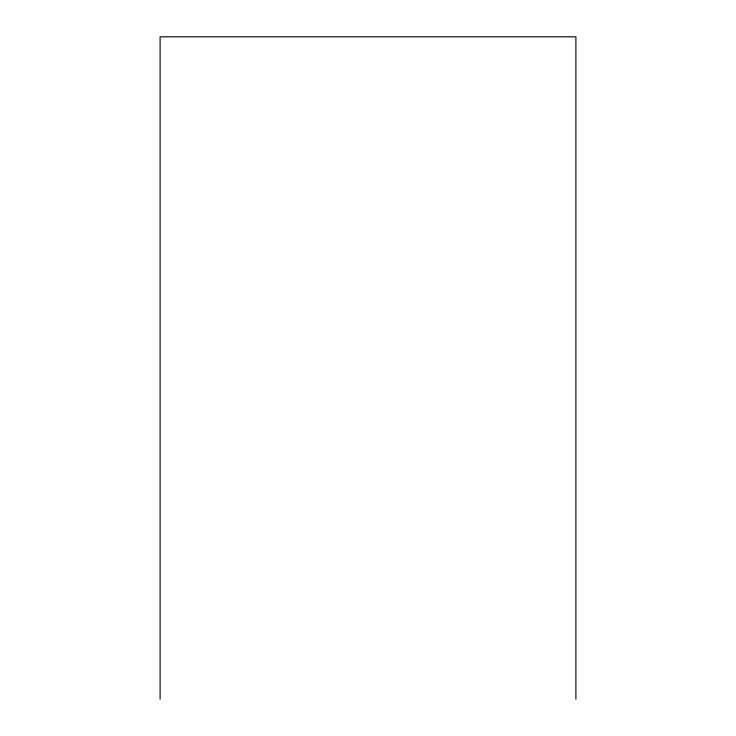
<?xml version="1.0" encoding="UTF-8"?>
<svg xmlns="http://www.w3.org/2000/svg" width="736" height="736" viewBox="0 0 736 736"><rect width="100%" height="100%" fill="white"/><g stroke="black" fill="none" stroke-linecap="round" stroke-linejoin="round"><path stroke-width="1.1" d="M575.902 699.2L575.902 36.8L160.098 36.8L160.098 699.2"/></g></svg>
